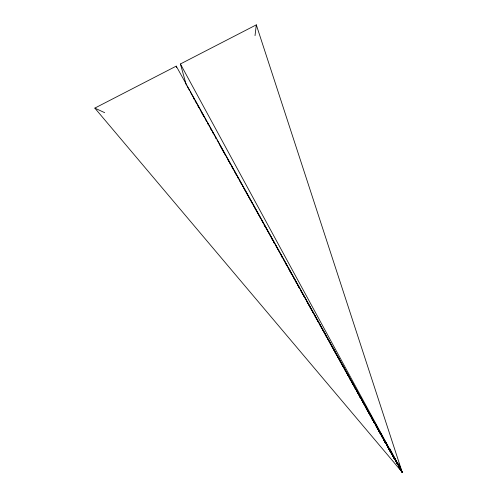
<?xml version="1.0" encoding="UTF-8"?>
<svg xmlns="http://www.w3.org/2000/svg" width="497" height="497" viewBox="0 0 497 497"><rect width="100%" height="100%" fill="white"/><g stroke="black" fill="none" stroke-linecap="round" stroke-linejoin="round"><path stroke-width="0.75" d="M255.029 35.635L256.303 24.85L180.423 63.97L186.35 85.192M94.828 108.104L176.236 66.132L402.172 472.15L94.828 108.104L104.674 112.676M398.519 467.137L402.172 472.15L256.303 24.85M399.271 467.559L402.172 472.15L398.712 463.515M388.256 448.027L402.172 472.15L400.128 467.981M381.385 435.751L382.218 437.105M384.485 441.181L385.635 443.2L383.367 439.124L385.703 443.162M386.405 444.548L387.157 445.859M387.927 447.207L388.697 448.555M389.468 449.903L394.86 459.34L383.467 439.025L394.929 459.303M397.55 464.061L395.68 460.657L397.6 464.03L396.128 461.297M386.473 444.511L394.898 459.34L386.48 444.455M386.411 444.517L387.182 445.865M388.331 447.89L394.866 459.346M371.936 418.778L372.7 420.133M376.912 427.563L377.677 428.911M378.441 430.265L380.739 434.316M381.503 435.67L382.653 437.695L378.503 430.24L382.727 437.658L375.508 424.792M383.417 439.05L385.715 443.1M180.423 63.97L402.172 472.15L389.903 448.81M381.491 435.751L382.64 437.77M368.954 413.336L373.222 420.735L372.054 418.722M372.011 418.747L372.775 420.102M373.918 422.127L374.682 423.481L373.961 422.108M375.446 424.829L376.21 426.184L375.483 424.811M376.974 427.538L377.739 428.886M400.65 469.441L402.172 472.15L399.526 467.404M359.511 396.382L360.269 397.737M362.555 401.793L363.319 403.148M365.985 407.882L368.271 411.938L367.097 409.932M373.986 422.09L374.744 423.444M383.51 439L394.935 459.296L243.834 187.996M377.012 427.513L377.77 428.868M395.693 460.651L397.625 464.03M322.249 329.405L323.007 330.76M325.28 334.816L326.038 336.171M330.207 343.613L330.965 344.968M331.723 346.316L332.481 347.67M333.238 349.024L333.99 350.379M334.748 351.733L337.022 355.79M337.78 357.144L338.917 359.169M339.675 360.524L341.948 364.587M342.706 365.935L343.464 367.289M344.222 368.644L345.359 370.675M346.111 372.023L348.385 376.086M349.142 377.44L351.416 381.497M352.174 382.852L394.978 459.296L309.948 306.792M342.116 365.171L342.874 366.525M350.099 379.391L350.857 380.745M351.615 382.1L352.379 383.454M354.659 387.517L355.796 389.549M356.56 390.897L358.84 394.96M359.598 396.314L360.362 397.668M361.499 399.7L365.301 406.471M366.059 407.826L373.284 420.692M374.042 422.046L394.947 459.284L339.755 360.424M193.532 98.064L194.284 99.419M195.041 100.779L195.799 102.133M198.067 106.196L198.819 107.551M201.086 111.62L202.223 113.651M202.981 115.006L203.733 116.366M206 120.429L206.758 121.784M207.516 123.138L208.268 124.498M210.542 128.561L211.672 130.593M212.43 131.953L213.182 133.308M215.45 137.371L216.207 138.725M219.991 145.503L221.122 147.534M221.879 148.895L224.147 152.958M224.899 154.312L225.657 155.667M227.924 159.736L229.061 161.767M229.813 163.122L230.571 164.482M231.329 165.836L233.596 169.899M234.354 171.254L236.622 175.323M237.373 176.677L238.51 178.709M239.262 180.069L240.02 181.424M240.778 182.778L241.53 184.132M242.287 185.487L243.045 186.841M243.803 188.201L246.071 192.264M246.823 193.619L247.96 195.65M248.711 197.011L250.985 201.074M251.737 202.428L252.495 203.782M253.253 205.143L254.004 206.497M254.762 207.852L260.434 218.015M261.186 219.37L263.453 223.439M264.211 224.793L272.903 240.38M273.661 241.735L274.798 243.766M275.549 245.127L279.333 251.898M280.084 253.259L282.352 257.322M283.11 258.676L287.266 266.131M288.024 267.485L299.741 288.496M300.499 289.85L309.19 305.438M264.106 224.998L264.858 226.352M272.045 239.219L272.803 240.573M273.561 241.927L274.319 243.281M281.501 256.148L282.259 257.502M286.042 264.274L286.8 265.628M289.068 269.691L290.205 271.722M290.962 273.077L291.714 274.431M293.988 278.494L294.746 279.848M295.498 281.203L296.255 282.557M297.392 284.588L299.66 288.651M300.418 290.006L302.685 294.069M303.443 295.423L304.201 296.777M306.469 300.84L309.115 305.58M309.873 306.935L312.141 310.998M312.899 312.346L313.657 313.7M314.794 315.732L318.577 322.503M319.329 323.858L321.602 327.921M322.354 329.275L326.517 336.724M327.274 338.078L331.058 344.85M331.816 346.204L339.004 359.07M187.145 86.267L189.413 90.336M190.171 91.696L194.327 99.151M195.085 100.512L206.795 121.535M207.553 122.889L216.245 138.489M217.003 139.843L243.076 186.636M176.236 66.132L176.646 67.573"/></g></svg>
